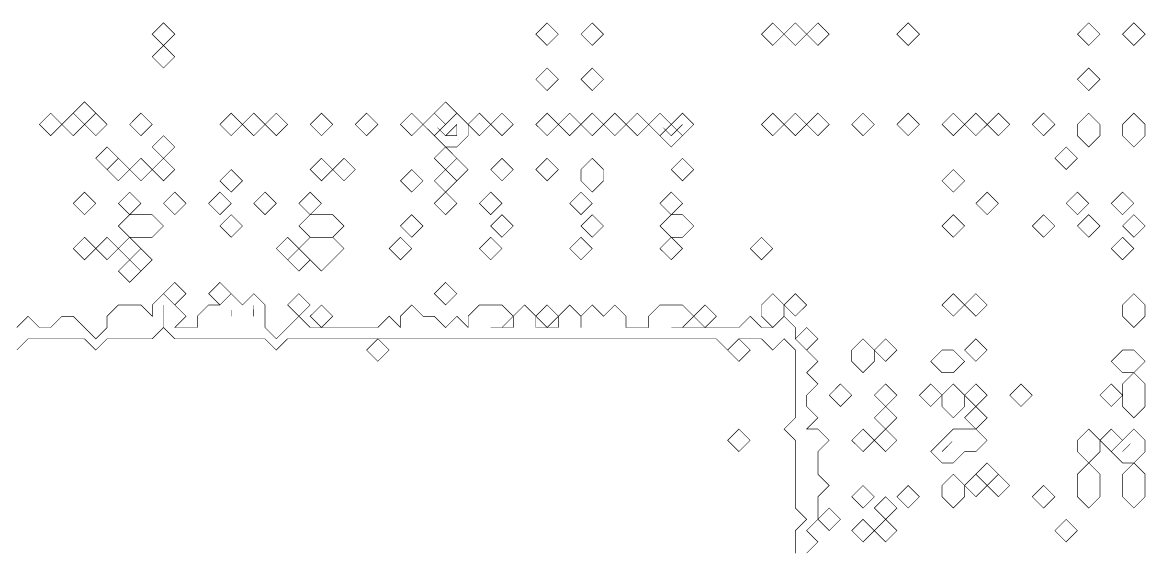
# Model space of a CAD drawing. Header units: metres. Extents: x 0 to 4936, y -4936 to 0.
# Drawn here: x 787 to 1748, y -3665 to -3216 of the extents above; entities that cross this region are included whole.
import ezdxf

# ---------------------------------------------------------------- set-up
doc = ezdxf.new("R2010")
doc.units = ezdxf.units.M
doc.layers.add('conductor', color=1, linetype='Continuous')
doc.layers.add('substrate', color=5, linetype='Continuous')

msp = doc.modelspace()

# ---------------------------------------------------------------- linework, layer by layer
at = {"layer": 'conductor', "const_width": 0.5}
for points in [[(898.21, -3225.84), (907.87, -3216.18), (917.53, -3225.84), (907.87, -3235.5)], [(1226.59, -3225.84), (1236.25, -3216.18), (1245.91, -3225.84), (1236.25, -3235.5)], [(1265.22, -3225.84), (1274.88, -3216.18), (1284.54, -3225.84), (1274.88, -3235.5)], [(1419.76, -3225.84), (1429.41, -3216.18), (1439.07, -3225.84), (1429.41, -3235.5)], [(1439.07, -3225.84), (1448.73, -3216.18), (1458.39, -3225.84), (1448.73, -3235.5)], [(1458.39, -3225.84), (1468.05, -3216.18), (1477.71, -3225.84), (1468.05, -3235.5)], [(1535.65, -3225.84), (1545.31, -3216.18), (1554.97, -3225.84), (1545.31, -3235.5)], [(1690.19, -3225.84), (1699.84, -3216.18), (1709.5, -3225.84), (1699.84, -3235.5)], [(1728.82, -3225.84), (1738.48, -3216.18), (1748.13, -3225.84), (1738.48, -3235.5)], [(898.21, -3245.16), (907.87, -3235.5), (917.53, -3245.16), (907.87, -3254.81)], [(1226.59, -3264.47), (1236.25, -3254.81), (1245.91, -3264.47), (1236.25, -3274.13)], [(1265.22, -3264.47), (1274.88, -3254.81), (1284.54, -3264.47), (1274.88, -3274.13)], [(1690.19, -3264.47), (1699.84, -3254.81), (1709.5, -3264.47), (1699.84, -3274.13)], [(830.61, -3293.45), (840.26, -3283.79), (849.92, -3293.45), (840.26, -3303.11)], [(1139.67, -3293.45), (1149.33, -3283.79), (1158.98, -3293.45), (1149.33, -3303.11)], [(801.63, -3303.11), (811.29, -3293.45), (820.95, -3303.11), (811.29, -3312.76)], [(820.95, -3303.11), (830.61, -3293.45), (840.26, -3303.11), (830.61, -3312.76)], [(840.26, -3303.11), (849.92, -3293.45), (859.58, -3303.11), (849.92, -3312.76)], [(878.9, -3303.11), (888.55, -3293.45), (898.21, -3303.11), (888.55, -3312.76)], [(956.16, -3303.11), (965.82, -3293.45), (975.48, -3303.11), (965.82, -3312.76)], [(975.48, -3303.11), (985.14, -3293.45), (994.79, -3303.11), (985.14, -3312.76)], [(994.79, -3303.11), (1004.45, -3293.45), (1014.11, -3303.11), (1004.45, -3312.76)], [(1033.43, -3303.11), (1043.09, -3293.45), (1052.74, -3303.11), (1043.09, -3312.76)], [(1072.06, -3303.11), (1081.72, -3293.45), (1091.38, -3303.11), (1081.72, -3312.76)], [(1110.69, -3303.11), (1120.35, -3293.45), (1130.01, -3303.11), (1120.35, -3312.76)], [(1130.01, -3303.11), (1139.67, -3293.45), (1149.33, -3303.11), (1139.67, -3312.76)], [(1149.33, -3303.11), (1158.98, -3293.45), (1168.64, -3303.11), (1168.64, -3312.76), (1158.98, -3322.42), (1149.33, -3322.42), (1139.67, -3312.76)], [(1168.64, -3303.11), (1178.3, -3293.45), (1187.96, -3303.11), (1178.3, -3312.76)], [(1187.96, -3303.11), (1197.62, -3293.45), (1207.28, -3303.11), (1197.62, -3312.76)], [(1226.59, -3303.11), (1236.25, -3293.45), (1245.91, -3303.11), (1236.25, -3312.76)], [(1245.91, -3303.11), (1255.57, -3293.45), (1265.22, -3303.11), (1255.57, -3312.76)], [(1265.22, -3303.11), (1274.88, -3293.45), (1284.54, -3303.11), (1274.88, -3312.76)], [(1284.54, -3303.11), (1294.2, -3293.45), (1303.86, -3303.11), (1294.2, -3312.76)], [(1303.86, -3303.11), (1313.52, -3293.45), (1323.17, -3303.11), (1313.52, -3312.76)], [(1323.17, -3303.11), (1332.83, -3293.45), (1342.49, -3303.11), (1332.83, -3312.76)], [(1342.49, -3303.11), (1352.15, -3293.45), (1361.81, -3303.11), (1352.15, -3312.76)], [(1419.76, -3303.11), (1429.41, -3293.45), (1439.07, -3303.11), (1429.41, -3312.76)], [(1439.07, -3303.11), (1448.73, -3293.45), (1458.39, -3303.11), (1448.73, -3312.76)], [(1458.39, -3303.11), (1468.05, -3293.45), (1477.71, -3303.11), (1468.05, -3312.76)], [(1497.02, -3303.11), (1506.68, -3293.45), (1516.34, -3303.11), (1506.68, -3312.76)], [(1535.65, -3303.11), (1545.31, -3293.45), (1554.97, -3303.11), (1545.31, -3312.76)], [(1574.29, -3303.11), (1583.95, -3293.45), (1593.6, -3303.11), (1583.95, -3312.76)], [(1593.6, -3303.11), (1603.26, -3293.45), (1612.92, -3303.11), (1603.26, -3312.76)], [(1612.92, -3303.11), (1622.58, -3293.45), (1632.24, -3303.11), (1622.58, -3312.76)], [(1651.55, -3303.11), (1661.21, -3293.45), (1670.87, -3303.11), (1661.21, -3312.76)], [(1690.19, -3303.11), (1699.84, -3293.45), (1709.5, -3303.11), (1709.5, -3312.76), (1699.84, -3322.42), (1690.19, -3312.76)], [(1728.82, -3303.11), (1738.48, -3293.45), (1748.13, -3303.11), (1748.13, -3312.76), (1738.48, -3322.42), (1728.82, -3312.76)], [(1332.83, -3312.76), (1342.49, -3303.11), (1352.15, -3312.76), (1342.49, -3322.42)], [(898.21, -3322.42), (907.87, -3312.76), (917.53, -3322.42), (907.87, -3332.08)], [(849.92, -3332.08), (859.58, -3322.42), (869.24, -3332.08), (859.58, -3341.74)], [(1139.67, -3332.08), (1149.33, -3322.42), (1158.98, -3332.08), (1149.33, -3341.74)], [(1670.87, -3332.08), (1680.53, -3322.42), (1690.19, -3332.08), (1680.53, -3341.74)], [(859.58, -3341.74), (869.24, -3332.08), (878.9, -3341.74), (869.24, -3351.4)], [(878.9, -3341.74), (888.55, -3332.08), (898.21, -3341.74), (888.55, -3351.4)], [(898.21, -3341.74), (907.87, -3332.08), (917.53, -3341.74), (907.87, -3351.4)], [(1033.43, -3341.74), (1043.09, -3332.08), (1052.74, -3341.74), (1043.09, -3351.4)], [(1052.74, -3341.74), (1062.4, -3332.08), (1072.06, -3341.74), (1062.4, -3351.4)], [(1149.33, -3341.74), (1158.98, -3332.08), (1168.64, -3341.74), (1158.98, -3351.4)], [(1187.96, -3341.74), (1197.62, -3332.08), (1207.28, -3341.74), (1197.62, -3351.4)], [(1226.59, -3341.74), (1236.25, -3332.08), (1245.91, -3341.74), (1236.25, -3351.4)], [(1265.22, -3341.74), (1274.88, -3332.08), (1284.54, -3341.74), (1284.54, -3351.4), (1274.88, -3361.05), (1265.22, -3351.4)], [(1342.49, -3341.74), (1352.15, -3332.08), (1361.81, -3341.74), (1352.15, -3351.4)], [(956.16, -3351.4), (965.82, -3341.74), (975.48, -3351.4), (965.82, -3361.05)], [(1110.69, -3351.4), (1120.35, -3341.74), (1130.01, -3351.4), (1120.35, -3361.05)], [(1139.67, -3351.4), (1149.33, -3341.74), (1158.98, -3351.4), (1149.33, -3361.05)], [(1574.29, -3351.4), (1583.95, -3341.74), (1593.6, -3351.4), (1583.95, -3361.05)], [(830.61, -3370.71), (840.26, -3361.05), (849.92, -3370.71), (840.26, -3380.37)], [(869.24, -3370.71), (878.9, -3361.05), (888.55, -3370.71), (878.9, -3380.37)], [(907.87, -3370.71), (917.53, -3361.05), (927.19, -3370.71), (917.53, -3380.37)], [(946.5, -3370.71), (956.16, -3361.05), (965.82, -3370.71), (956.16, -3380.37)], [(985.14, -3370.71), (994.79, -3361.05), (1004.45, -3370.71), (994.79, -3380.37)], [(1023.77, -3370.71), (1033.43, -3361.05), (1043.09, -3370.71), (1033.43, -3380.37)], [(1139.67, -3370.71), (1149.33, -3361.05), (1158.98, -3370.71), (1149.33, -3380.37)], [(1178.3, -3370.71), (1187.96, -3361.05), (1197.62, -3370.71), (1187.96, -3380.37)], [(1255.57, -3370.71), (1265.22, -3361.05), (1274.88, -3370.71), (1265.22, -3380.37)], [(1332.83, -3370.71), (1342.49, -3361.05), (1352.15, -3370.71), (1342.49, -3380.37)], [(1603.26, -3370.71), (1612.92, -3361.05), (1622.58, -3370.71), (1612.92, -3380.37)], [(1680.53, -3370.71), (1690.19, -3361.05), (1699.84, -3370.71), (1690.19, -3380.37)], [(1719.16, -3370.71), (1728.82, -3361.05), (1738.48, -3370.71), (1728.82, -3380.37)], [(869.24, -3390.03), (878.9, -3380.37), (888.55, -3380.37), (898.21, -3380.37), (907.87, -3390.03), (898.21, -3399.69), (888.55, -3399.69), (878.9, -3399.69)], [(956.16, -3390.03), (965.82, -3380.37), (975.48, -3390.03), (965.82, -3399.69)], [(1023.77, -3390.03), (1033.43, -3380.37), (1043.09, -3380.37), (1052.74, -3380.37), (1062.4, -3390.03), (1052.74, -3399.69), (1043.09, -3399.69), (1033.43, -3399.69)], [(1110.69, -3390.03), (1120.35, -3380.37), (1130.01, -3390.03), (1120.35, -3399.69)], [(1187.96, -3390.03), (1197.62, -3380.37), (1207.28, -3390.03), (1197.62, -3399.69)], [(1265.22, -3390.03), (1274.88, -3380.37), (1284.54, -3390.03), (1274.88, -3399.69)], [(1332.83, -3390.03), (1342.49, -3380.37), (1352.15, -3380.37), (1361.81, -3390.03), (1352.15, -3399.69), (1342.49, -3399.69)], [(1574.29, -3390.03), (1583.95, -3380.37), (1593.6, -3390.03), (1583.95, -3399.69)], [(1651.55, -3390.03), (1661.21, -3380.37), (1670.87, -3390.03), (1661.21, -3399.69)], [(1690.19, -3390.03), (1699.84, -3380.37), (1709.5, -3390.03), (1699.84, -3399.69)], [(1728.82, -3390.03), (1738.48, -3380.37), (1748.13, -3390.03), (1738.48, -3399.69)], [(830.61, -3409.35), (840.26, -3399.69), (849.92, -3409.35), (840.26, -3419)], [(849.92, -3409.35), (859.58, -3399.69), (869.24, -3409.35), (859.58, -3419)], [(869.24, -3409.35), (878.9, -3399.69), (888.55, -3409.35), (878.9, -3419)], [(1004.45, -3409.35), (1014.11, -3399.69), (1023.77, -3409.35), (1014.11, -3419)], [(1023.77, -3409.35), (1033.43, -3399.69), (1043.09, -3399.69), (1052.74, -3399.69), (1062.4, -3409.35), (1052.74, -3419), (1043.09, -3428.66), (1033.43, -3419)], [(1101.04, -3409.35), (1110.69, -3399.69), (1120.35, -3409.35), (1110.69, -3419)], [(1178.3, -3409.35), (1187.96, -3399.69), (1197.62, -3409.35), (1187.96, -3419)], [(1255.57, -3409.35), (1265.22, -3399.69), (1274.88, -3409.35), (1265.22, -3419)], [(1332.83, -3409.35), (1342.49, -3399.69), (1352.15, -3409.35), (1342.49, -3419)], [(1410.1, -3409.35), (1419.76, -3399.69), (1429.41, -3409.35), (1419.76, -3419)], [(1719.16, -3409.35), (1728.82, -3399.69), (1738.48, -3409.35), (1728.82, -3419)], [(878.9, -3419), (888.55, -3409.35), (898.21, -3419), (888.55, -3428.66)], [(1014.11, -3419), (1023.77, -3409.35), (1033.43, -3419), (1023.77, -3428.66)], [(869.24, -3428.66), (878.9, -3419), (888.55, -3428.66), (878.9, -3438.32)], [(907.87, -3447.98), (917.53, -3438.32), (927.19, -3447.98), (917.53, -3457.64)], [(946.5, -3447.98), (956.16, -3438.32), (965.82, -3447.98), (956.16, -3457.64)], [(1139.67, -3447.98), (1149.33, -3438.32), (1158.98, -3447.98), (1149.33, -3457.64)], [(1014.11, -3457.64), (1023.77, -3447.98), (1033.43, -3457.64), (1023.77, -3467.29)], [(1419.76, -3457.64), (1429.41, -3447.98), (1439.07, -3457.64), (1439.07, -3467.29), (1429.41, -3476.95), (1419.76, -3467.29)], [(1439.07, -3457.64), (1448.73, -3447.98), (1458.39, -3457.64), (1448.73, -3467.29)], [(1574.29, -3457.64), (1583.95, -3447.98), (1593.6, -3457.64), (1583.95, -3467.29)], [(1593.6, -3457.64), (1603.26, -3447.98), (1612.92, -3457.64), (1603.26, -3467.29)], [(1728.82, -3457.64), (1738.48, -3447.98), (1748.13, -3457.64), (1748.13, -3467.29), (1738.48, -3476.95), (1728.82, -3467.29)], [(1033.43, -3467.29), (1043.09, -3457.64), (1052.74, -3467.29), (1043.09, -3476.95)], [(1226.59, -3467.29), (1236.25, -3457.64), (1245.91, -3467.29), (1236.25, -3476.95)], [(1361.81, -3467.29), (1371.46, -3457.64), (1381.12, -3467.29), (1371.46, -3476.95)], [(878.9, -3476.95)], [(956.16, -3476.95)], [(1448.73, -3486.61), (1458.39, -3476.95), (1468.05, -3486.61), (1458.39, -3496.27)], [(1497.02, -3496.27), (1506.68, -3486.61), (1516.34, -3496.27), (1516.34, -3505.93), (1506.68, -3515.59), (1497.02, -3505.93)], [(1516.34, -3496.27), (1526, -3486.61), (1535.65, -3496.27), (1526, -3505.93)], [(1593.6, -3496.27), (1603.26, -3486.61), (1612.92, -3496.27), (1603.26, -3505.93)], [(1400.44, -3496.27)], [(1564.63, -3505.93), (1574.29, -3496.27), (1583.95, -3496.27), (1593.6, -3505.93), (1583.95, -3515.59), (1574.29, -3515.59)], [(1719.16, -3505.93), (1728.82, -3496.27), (1738.48, -3496.27), (1748.13, -3505.93), (1738.48, -3515.59), (1728.82, -3515.59)], [(1728.82, -3525.24), (1738.48, -3515.59), (1748.13, -3525.24), (1748.13, -3534.9), (1748.13, -3544.56), (1738.48, -3554.22), (1728.82, -3544.56), (1728.82, -3534.9)], [(1477.71, -3534.9), (1487.36, -3525.24), (1497.02, -3534.9), (1487.36, -3544.56)], [(1516.34, -3534.9), (1526, -3525.24), (1535.65, -3534.9), (1526, -3544.56)], [(1554.97, -3534.9), (1564.63, -3525.24), (1574.29, -3534.9), (1564.63, -3544.56)], [(1574.29, -3534.9), (1583.95, -3525.24), (1593.6, -3534.9), (1593.6, -3544.56), (1583.95, -3554.22), (1574.29, -3544.56)], [(1593.6, -3534.9), (1603.26, -3525.24), (1612.92, -3534.9), (1603.26, -3544.56)], [(1632.24, -3534.9), (1641.89, -3525.24), (1651.55, -3534.9), (1641.89, -3544.56)], [(1709.5, -3534.9), (1719.16, -3525.24), (1728.82, -3534.9), (1719.16, -3544.56)], [(1516.34, -3554.22), (1526, -3544.56), (1535.65, -3554.22), (1526, -3563.88)], [(1593.6, -3554.22), (1603.26, -3544.56), (1612.92, -3554.22), (1603.26, -3563.88)], [(1497.02, -3573.54), (1506.68, -3563.88), (1516.34, -3573.54), (1506.68, -3583.19)], [(1516.34, -3573.54), (1526, -3563.88), (1535.65, -3573.54), (1526, -3583.19)], [(1574.29, -3573.54), (1583.95, -3563.88), (1593.6, -3563.88), (1603.26, -3563.88), (1612.92, -3573.54), (1603.26, -3583.19), (1593.6, -3583.19), (1583.95, -3592.85), (1574.29, -3592.85), (1564.63, -3583.19)], [(1690.19, -3573.54), (1699.84, -3563.88), (1709.5, -3573.54), (1709.5, -3583.19), (1699.84, -3592.85), (1690.19, -3583.19)], [(1709.5, -3573.54), (1719.16, -3563.88), (1728.82, -3573.54), (1719.16, -3583.19)], [(1728.82, -3573.54), (1738.48, -3563.88), (1748.13, -3573.54), (1748.13, -3583.19), (1738.48, -3592.85), (1728.82, -3592.85), (1719.16, -3583.19)], [(1603.26, -3602.51), (1612.92, -3592.85), (1622.58, -3602.51), (1612.92, -3612.17)], [(1690.19, -3602.51), (1699.84, -3592.85), (1709.5, -3602.51), (1709.5, -3612.17), (1709.5, -3621.83), (1699.84, -3631.48), (1690.19, -3621.83), (1690.19, -3612.17)], [(1728.82, -3602.51), (1738.48, -3592.85), (1748.13, -3602.51), (1748.13, -3612.17), (1748.13, -3621.83), (1738.48, -3631.48), (1728.82, -3621.83), (1728.82, -3612.17)], [(1574.29, -3612.17), (1583.95, -3602.51), (1593.6, -3612.17), (1593.6, -3621.83), (1583.95, -3631.48), (1574.29, -3621.83)], [(1593.6, -3612.17), (1603.26, -3602.51), (1612.92, -3612.17), (1603.26, -3621.83)], [(1612.92, -3612.17), (1622.58, -3602.51), (1632.24, -3612.17), (1622.58, -3621.83)], [(1497.02, -3621.83), (1506.68, -3612.17), (1516.34, -3621.83), (1506.68, -3631.48)], [(1535.65, -3621.83), (1545.31, -3612.17), (1554.97, -3621.83), (1545.31, -3631.48)], [(1651.55, -3621.83), (1661.21, -3612.17), (1670.87, -3621.83), (1661.21, -3631.48)], [(1516.34, -3631.48), (1526, -3621.83), (1535.65, -3631.48), (1526, -3641.14)], [(1468.05, -3641.14), (1477.71, -3631.48), (1487.36, -3641.14), (1477.71, -3650.8)], [(1497.02, -3650.8), (1506.68, -3641.14), (1516.34, -3650.8), (1506.68, -3660.46)], [(1516.34, -3650.8), (1526, -3641.14), (1535.65, -3650.8), (1526, -3660.46)], [(1670.87, -3650.8), (1680.53, -3641.14), (1690.19, -3650.8), (1680.53, -3660.46)]]:
    msp.add_lwpolyline(points, close=True, dxfattribs=at)
msp.add_lwpolyline([(782.31, -3476.95), (791.97, -3467.29), (801.63, -3476.95), (811.29, -3476.95), (820.95, -3467.29), (830.61, -3467.29), (840.26, -3476.95), (849.92, -3486.61), (859.58, -3476.95), (859.58, -3467.29), (869.24, -3457.64), (878.9, -3457.64), (888.55, -3457.64), (898.21, -3467.29), (898.21, -3457.64), (907.87, -3447.98), (917.53, -3457.64), (927.19, -3467.29), (917.53, -3476.95), (927.19, -3476.95), (936.85, -3476.95), (936.85, -3467.29), (946.5, -3457.64), (956.16, -3457.64), (965.82, -3447.98), (975.48, -3457.64), (985.14, -3447.98), (994.79, -3457.64), (994.79, -3467.29), (994.79, -3476.95), (1004.45, -3486.61), (1014.11, -3476.95), (1023.77, -3467.29), (1033.43, -3476.95), (1043.09, -3476.95), (1052.74, -3476.95), (1062.4, -3476.95), (1072.06, -3476.95), (1081.72, -3476.95), (1091.38, -3476.95), (1101.04, -3467.29), (1110.69, -3476.95), (1110.69, -3467.29), (1120.35, -3457.64), (1130.01, -3467.29), (1139.67, -3467.29), (1149.33, -3476.95), (1158.98, -3467.29), (1168.64, -3476.95), (1168.64, -3467.29), (1178.3, -3457.64), (1187.96, -3457.64), (1197.62, -3457.64), (1207.28, -3467.29), (1197.62, -3476.95), (1187.96, -3476.95), (1197.62, -3476.95), (1207.28, -3476.95), (1207.28, -3467.29), (1216.93, -3457.64), (1226.59, -3467.29), (1226.59, -3476.95), (1236.25, -3476.95), (1245.91, -3476.95), (1245.91, -3467.29), (1255.57, -3457.64), (1265.22, -3467.29), (1265.22, -3476.95), (1265.22, -3467.29), (1274.88, -3457.64), (1284.54, -3467.29), (1294.2, -3457.64), (1303.86, -3467.29), (1303.86, -3476.95), (1313.52, -3476.95), (1323.17, -3476.95), (1323.17, -3467.29), (1332.83, -3457.64), (1342.49, -3457.64), (1352.15, -3457.64), (1361.81, -3467.29), (1352.15, -3476.95), (1342.49, -3476.95), (1352.15, -3476.95), (1361.81, -3476.95), (1371.46, -3476.95), (1381.12, -3476.95), (1390.78, -3476.95), (1400.44, -3476.95), (1410.1, -3467.29), (1419.76, -3476.95), (1429.41, -3476.95), (1439.07, -3467.29), (1448.73, -3476.95), (1448.73, -3486.61), (1458.39, -3496.27), (1468.05, -3505.93), (1458.39, -3515.59), (1468.05, -3525.24), (1458.39, -3534.9), (1458.39, -3544.56), (1468.05, -3554.22), (1458.39, -3563.88), (1468.05, -3563.88), (1477.71, -3573.54), (1468.05, -3583.19), (1468.05, -3592.85), (1468.05, -3602.51), (1477.71, -3612.17), (1468.05, -3621.83), (1468.05, -3631.48), (1468.05, -3641.14), (1458.39, -3650.8), (1468.05, -3660.46), (1458.39, -3670.12)], dxfattribs=at)
at = {"layer": 'substrate', "const_width": 0.5}
for points in [[(907.87, -3225.84)], [(1236.25, -3225.84)], [(1274.88, -3225.84)], [(1429.41, -3225.84)], [(1448.73, -3225.84)], [(1468.05, -3225.84)], [(1545.31, -3225.84)], [(1699.84, -3225.84)], [(1738.48, -3225.84)], [(907.87, -3245.16)], [(1236.25, -3264.47)], [(1274.88, -3264.47)], [(1699.84, -3264.47)], [(811.29, -3303.11)], [(830.61, -3303.11)], [(849.92, -3303.11)], [(888.55, -3303.11)], [(965.82, -3303.11)], [(985.14, -3303.11)], [(1004.45, -3303.11)], [(1043.09, -3303.11)], [(1081.72, -3303.11)], [(1120.35, -3303.11)], [(1139.67, -3303.11), (1149.33, -3312.76), (1158.98, -3312.76), (1158.98, -3303.11), (1149.33, -3312.76)], [(1178.3, -3303.11)], [(1197.62, -3303.11)], [(1236.25, -3303.11)], [(1255.57, -3303.11)], [(1274.88, -3303.11)], [(1294.2, -3303.11)], [(1313.52, -3303.11)], [(1332.83, -3303.11), (1342.49, -3312.76), (1352.15, -3303.11), (1342.49, -3312.76)], [(1429.41, -3303.11)], [(1448.73, -3303.11)], [(1468.05, -3303.11)], [(1506.68, -3303.11)], [(1545.31, -3303.11)], [(1583.95, -3303.11)], [(1603.26, -3303.11)], [(1622.58, -3303.11)], [(1661.21, -3303.11)], [(1699.84, -3303.11)], [(1738.48, -3303.11)], [(907.87, -3322.42)], [(1680.53, -3332.08)], [(869.24, -3341.74)], [(888.55, -3341.74)], [(907.87, -3341.74)], [(1043.09, -3341.74)], [(1062.4, -3341.74)], [(1158.98, -3341.74)], [(1197.62, -3341.74)], [(1236.25, -3341.74)], [(1274.88, -3341.74)], [(1352.15, -3341.74)], [(1043.09, -3390.03)], [(888.55, -3419)], [(1023.77, -3419)], [(1043.09, -3419)], [(965.82, -3457.64), (965.82, -3467.29)], [(985.14, -3457.64), (985.14, -3467.29)], [(1023.77, -3457.64)], [(1429.41, -3457.64)], [(1448.73, -3457.64)], [(1583.95, -3457.64)], [(1603.26, -3457.64)], [(1738.48, -3457.64)], [(869.24, -3467.29)], [(888.55, -3467.29)], [(946.5, -3467.29)], [(1178.3, -3467.29)], [(1197.62, -3467.29)], [(1216.93, -3467.29)], [(1255.57, -3467.29)], [(1294.2, -3467.29)], [(1332.83, -3467.29)], [(1352.15, -3467.29)], [(1371.46, -3467.29)], [(1081.72, -3496.27), (1091.38, -3486.61), (1101.04, -3496.27), (1091.38, -3505.93)], [(1390.78, -3496.27), (1400.44, -3486.61), (1410.1, -3496.27), (1400.44, -3505.93)], [(1506.68, -3496.27)], [(1526, -3496.27)], [(1603.26, -3496.27)], [(1574.29, -3505.93)], [(1728.82, -3505.93)], [(1487.36, -3534.9)], [(1526, -3534.9)], [(1564.63, -3534.9)], [(1583.95, -3534.9)], [(1603.26, -3534.9)], [(1641.89, -3534.9)], [(1719.16, -3534.9)], [(1738.48, -3534.9)], [(1526, -3554.22)], [(1603.26, -3554.22)], [(1390.78, -3573.54), (1400.44, -3563.88), (1410.1, -3573.54), (1400.44, -3583.19)], [(1468.05, -3573.54)], [(1506.68, -3573.54)], [(1526, -3573.54)], [(1583.95, -3573.54), (1574.29, -3583.19)], [(1603.26, -3573.54)], [(1738.48, -3573.54), (1728.82, -3583.19)], [(1468.05, -3612.17)], [(1583.95, -3612.17)], [(1603.26, -3612.17)], [(1622.58, -3612.17)], [(1699.84, -3612.17)], [(1738.48, -3612.17)], [(1526, -3631.48)], [(1506.68, -3650.8)], [(1526, -3650.8)], [(1680.53, -3650.8)]]:
    msp.add_lwpolyline(points, close=True, dxfattribs=at)
msp.add_lwpolyline([(1448.73, -3670.12), (1448.73, -3660.46), (1448.73, -3650.8), (1458.39, -3641.14), (1448.73, -3631.48), (1448.73, -3621.83), (1448.73, -3612.17), (1448.73, -3602.51), (1448.73, -3592.85), (1448.73, -3583.19), (1448.73, -3573.54), (1439.07, -3563.88), (1448.73, -3554.22), (1448.73, -3544.56), (1448.73, -3534.9), (1448.73, -3525.24), (1448.73, -3515.59), (1448.73, -3505.93), (1448.73, -3496.27), (1439.07, -3486.61), (1429.41, -3496.27), (1419.76, -3486.61), (1410.1, -3486.61), (1400.44, -3486.61), (1390.78, -3496.27), (1381.12, -3486.61), (1371.46, -3486.61), (1361.81, -3486.61), (1352.15, -3486.61), (1342.49, -3486.61), (1332.83, -3486.61), (1323.17, -3486.61), (1313.52, -3486.61), (1303.86, -3486.61), (1294.2, -3486.61), (1284.54, -3486.61), (1274.88, -3486.61), (1265.22, -3486.61), (1255.57, -3486.61), (1245.91, -3486.61), (1236.25, -3486.61), (1226.59, -3486.61), (1216.93, -3486.61), (1207.28, -3486.61), (1197.62, -3486.61), (1187.96, -3486.61), (1178.3, -3486.61), (1168.64, -3486.61), (1158.98, -3486.61), (1149.33, -3486.61), (1139.67, -3486.61), (1130.01, -3486.61), (1120.35, -3486.61), (1110.69, -3486.61), (1101.04, -3486.61), (1091.38, -3486.61), (1081.72, -3486.61), (1072.06, -3486.61), (1062.4, -3486.61), (1052.74, -3486.61), (1043.09, -3486.61), (1033.43, -3486.61), (1023.77, -3486.61), (1014.11, -3486.61), (1004.45, -3496.27), (994.79, -3486.61), (985.14, -3486.61), (975.48, -3486.61), (965.82, -3486.61), (956.16, -3486.61), (946.5, -3486.61), (936.85, -3486.61), (927.19, -3486.61), (917.53, -3486.61), (907.87, -3476.95), (907.87, -3467.29), (907.87, -3457.64), (907.87, -3467.29), (907.87, -3476.95), (898.21, -3486.61), (888.55, -3486.61), (878.9, -3486.61), (869.24, -3486.61), (859.58, -3486.61), (849.92, -3496.27), (840.26, -3486.61), (830.61, -3486.61), (820.95, -3486.61), (811.29, -3486.61), (801.63, -3486.61), (791.97, -3486.61), (782.31, -3496.27)], dxfattribs=at)

doc.saveas('drawing.dxf')
